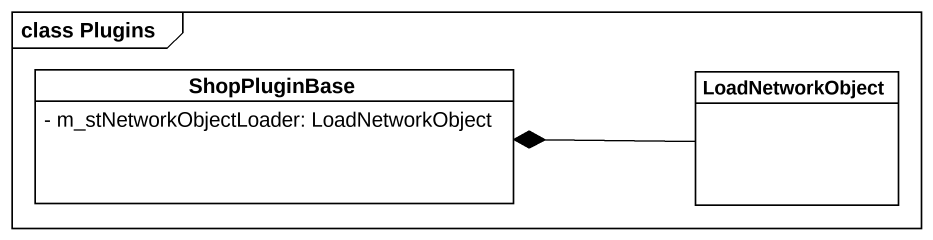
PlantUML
@startuml
mainframe class Plugins
hide circle
hide empty members
skinparam classAttributeIconSize 0
class ShopPluginBase {
  - m_stNetworkObjectLoader: LoadNetworkObject
}
class LoadNetworkObject
LoadNetworkObject -left-* ShopPluginBase
@enduml
